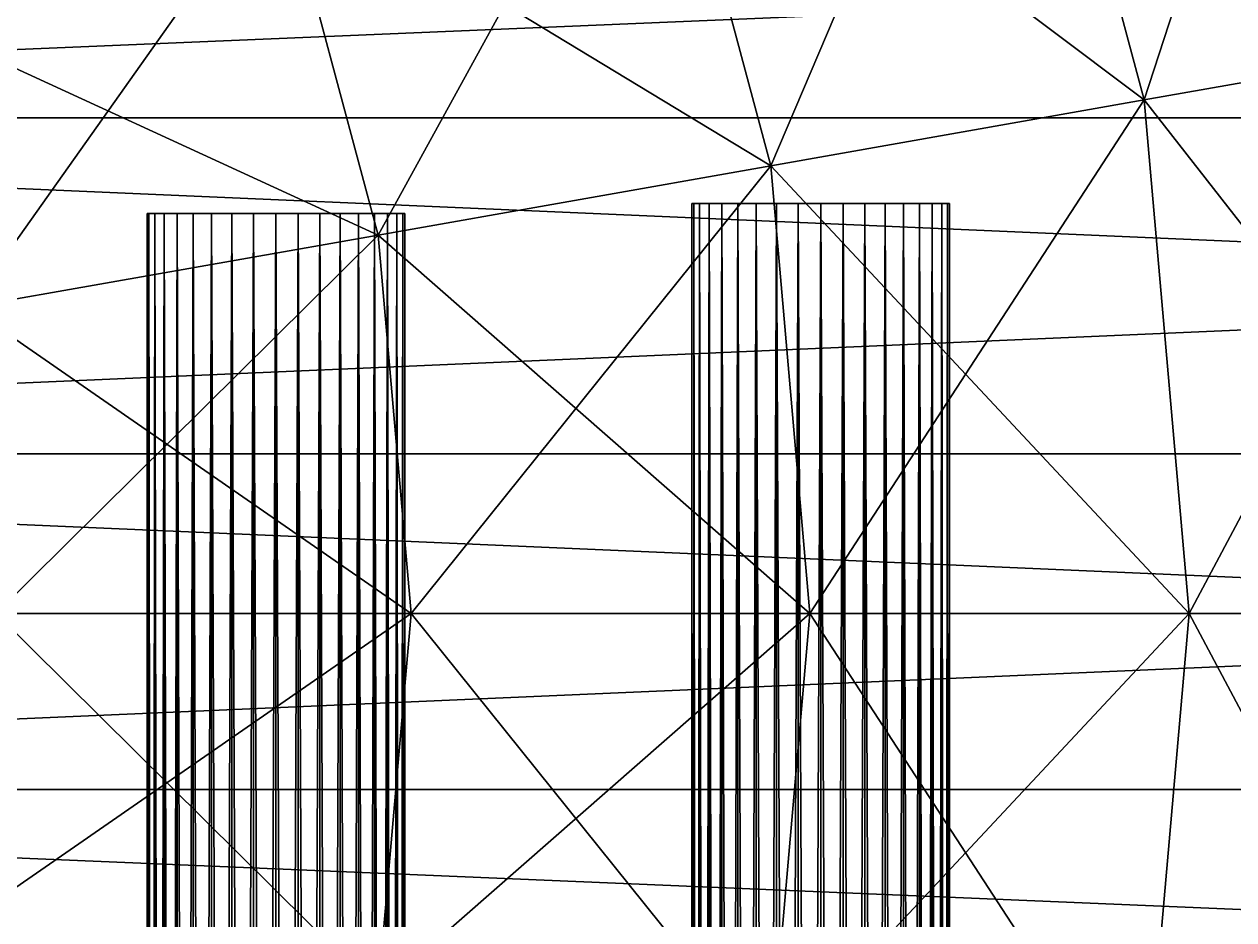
# Model space of a CAD drawing. Header units: metres. Extents: x -2 to 2, y -1.21 to 5.7.
# Drawn here: x -0.4985 to -0.4046, y 2.8132 to 2.8827 of the extents above; entities that cross this region are included whole.
import ezdxf

# ---------------------------------------------------------------- set-up
doc = ezdxf.new("R2010")
doc.units = ezdxf.units.M

msp = doc.modelspace()

# ---------------------------------------------------------------- linework, layer by layer
at = {"layer": 'Cylinder 16'}
for points in [[(-0.625196, 2.900652, 0.294687), (-0.025196, 2.875396, 0.301455), (-0.625196, 2.875396, 0.301455)], [(-0.625196, 2.900652, 0.294687), (-0.025196, 2.900652, 0.294687), (-0.025196, 2.875396, 0.301455)], [(-0.625196, 2.875396, 0.006012), (-0.025196, 2.900652, 0.01278), (-0.625196, 2.900652, 0.01278)], [(-0.625196, 2.875396, 0.006012), (-0.025196, 2.875396, 0.006012), (-0.025196, 2.900652, 0.01278)], [(-0.625196, 2.875396, 0.301455), (-0.025196, 2.849349, 0.303733), (-0.625196, 2.849349, 0.303733)], [(-0.625196, 2.875396, 0.301455), (-0.025196, 2.875396, 0.301455), (-0.025196, 2.849349, 0.303733)], [(-0.625196, 2.849349, 0.003733), (-0.025196, 2.875396, 0.006012), (-0.625196, 2.875396, 0.006012)], [(-0.625196, 2.849349, 0.003733), (-0.025196, 2.849349, 0.003733), (-0.025196, 2.875396, 0.006012)], [(-0.625196, 2.823302, 0.006012), (-0.025196, 2.849349, 0.003733), (-0.625196, 2.849349, 0.003733)], [(-0.625196, 2.823302, 0.006012), (-0.025196, 2.823302, 0.006012), (-0.025196, 2.849349, 0.003733)], [(-0.625196, 2.849349, 0.303733), (-0.025196, 2.823302, 0.301455), (-0.625196, 2.823302, 0.301455)], [(-0.625196, 2.849349, 0.303733), (-0.025196, 2.849349, 0.303733), (-0.025196, 2.823302, 0.301455)], [(-0.625196, 2.798046, 0.01278), (-0.025196, 2.823302, 0.006012), (-0.625196, 2.823302, 0.006012)], [(-0.625196, 2.798046, 0.01278), (-0.025196, 2.798046, 0.01278), (-0.025196, 2.823302, 0.006012)], [(-0.625196, 2.823302, 0.301455), (-0.025196, 2.798046, 0.294687), (-0.625196, 2.798046, 0.294687)], [(-0.625196, 2.823302, 0.301455), (-0.025196, 2.823302, 0.301455), (-0.025196, 2.798046, 0.294687)]]:
    msp.add_3dface(points, dxfattribs=at)
at = {"layer": 'Cylinder 17'}
for points in [[(-0.446671, 2.468766, 0.153733), (-0.446519, 2.868766, 0.15547), (-0.446519, 2.468766, 0.15547)], [(-0.446671, 2.468766, 0.153733), (-0.446671, 2.868766, 0.153733), (-0.446519, 2.868766, 0.15547)], [(-0.446671, 2.868766, 0.153733), (-0.446519, 2.868766, 0.15547), (-0.446519, 2.868766, 0.15547)], [(-0.446671, 2.868766, 0.153733), (-0.446671, 2.868766, 0.153733), (-0.446519, 2.868766, 0.15547)], [(-0.446671, 2.868766, 0.153733), (-0.436671, 2.868766, 0.153733), (-0.446519, 2.868766, 0.15547)], [(-0.446671, 2.868766, 0.153733), (-0.436671, 2.868766, 0.153733), (-0.436671, 2.868766, 0.153733)], [(-0.446519, 2.468766, 0.151997), (-0.446671, 2.868766, 0.153733), (-0.446671, 2.468766, 0.153733)], [(-0.446519, 2.468766, 0.151997), (-0.446519, 2.868766, 0.151997), (-0.446671, 2.868766, 0.153733)], [(-0.446519, 2.868766, 0.151997), (-0.446671, 2.868766, 0.153733), (-0.446671, 2.868766, 0.153733)], [(-0.446519, 2.868766, 0.151997), (-0.446519, 2.868766, 0.151997), (-0.446671, 2.868766, 0.153733)], [(-0.446519, 2.868766, 0.151997), (-0.436671, 2.868766, 0.153733), (-0.446671, 2.868766, 0.153733)], [(-0.446519, 2.468766, 0.15547), (-0.446068, 2.868766, 0.157154), (-0.446068, 2.468766, 0.157154)], [(-0.446519, 2.468766, 0.15547), (-0.446519, 2.868766, 0.15547), (-0.446068, 2.868766, 0.157154)], [(-0.446519, 2.868766, 0.15547), (-0.446068, 2.868766, 0.157154), (-0.446068, 2.868766, 0.157154)], [(-0.446519, 2.868766, 0.15547), (-0.446519, 2.868766, 0.15547), (-0.446068, 2.868766, 0.157154)], [(-0.446519, 2.868766, 0.15547), (-0.436671, 2.868766, 0.153733), (-0.446068, 2.868766, 0.157154)], [(-0.446519, 2.868766, 0.15547), (-0.436671, 2.868766, 0.153733), (-0.436671, 2.868766, 0.153733)], [(-0.446519, 2.868766, 0.151997), (-0.436671, 2.868766, 0.153733), (-0.436671, 2.868766, 0.153733)], [(-0.446068, 2.468766, 0.150313), (-0.446519, 2.868766, 0.151997), (-0.446519, 2.468766, 0.151997)], [(-0.446068, 2.468766, 0.150313), (-0.446068, 2.868766, 0.150313), (-0.446519, 2.868766, 0.151997)], [(-0.446068, 2.868766, 0.150313), (-0.446519, 2.868766, 0.151997), (-0.446519, 2.868766, 0.151997)], [(-0.446068, 2.868766, 0.150313), (-0.446068, 2.868766, 0.150313), (-0.446519, 2.868766, 0.151997)], [(-0.446068, 2.868766, 0.150313), (-0.436671, 2.868766, 0.153733), (-0.446519, 2.868766, 0.151997)], [(-0.446068, 2.468766, 0.157154), (-0.445331, 2.868766, 0.158733), (-0.445331, 2.468766, 0.158733)], [(-0.446068, 2.468766, 0.157154), (-0.446068, 2.868766, 0.157154), (-0.445331, 2.868766, 0.158733)], [(-0.446068, 2.868766, 0.157154), (-0.445331, 2.868766, 0.158733), (-0.445331, 2.868766, 0.158733)], [(-0.446068, 2.868766, 0.157154), (-0.446068, 2.868766, 0.157154), (-0.445331, 2.868766, 0.158733)], [(-0.446068, 2.868766, 0.157154), (-0.436671, 2.868766, 0.153733), (-0.445331, 2.868766, 0.158733)], [(-0.446068, 2.868766, 0.157154), (-0.436671, 2.868766, 0.153733), (-0.436671, 2.868766, 0.153733)], [(-0.446068, 2.868766, 0.150313), (-0.436671, 2.868766, 0.153733), (-0.436671, 2.868766, 0.153733)], [(-0.445331, 2.468766, 0.148733), (-0.446068, 2.868766, 0.150313), (-0.446068, 2.468766, 0.150313)], [(-0.445331, 2.468766, 0.148733), (-0.445331, 2.868766, 0.148733), (-0.446068, 2.868766, 0.150313)], [(-0.445331, 2.868766, 0.148733), (-0.446068, 2.868766, 0.150313), (-0.446068, 2.868766, 0.150313)], [(-0.445331, 2.868766, 0.148733), (-0.445331, 2.868766, 0.148733), (-0.446068, 2.868766, 0.150313)], [(-0.445331, 2.868766, 0.148733), (-0.436671, 2.868766, 0.153733), (-0.446068, 2.868766, 0.150313)], [(-0.445331, 2.468766, 0.158733), (-0.444331, 2.868766, 0.160161), (-0.444331, 2.468766, 0.160161)], [(-0.445331, 2.468766, 0.158733), (-0.445331, 2.868766, 0.158733), (-0.444331, 2.868766, 0.160161)], [(-0.445331, 2.868766, 0.158733), (-0.444331, 2.868766, 0.160161), (-0.444331, 2.868766, 0.160161)], [(-0.445331, 2.868766, 0.158733), (-0.445331, 2.868766, 0.158733), (-0.444331, 2.868766, 0.160161)], [(-0.445331, 2.868766, 0.158733), (-0.436671, 2.868766, 0.153733), (-0.444331, 2.868766, 0.160161)], [(-0.445331, 2.868766, 0.158733), (-0.436671, 2.868766, 0.153733), (-0.436671, 2.868766, 0.153733)], [(-0.445331, 2.868766, 0.148733), (-0.436671, 2.868766, 0.153733), (-0.436671, 2.868766, 0.153733)], [(-0.444331, 2.468766, 0.147306), (-0.445331, 2.868766, 0.148733), (-0.445331, 2.468766, 0.148733)], [(-0.444331, 2.468766, 0.147306), (-0.444331, 2.868766, 0.147306), (-0.445331, 2.868766, 0.148733)], [(-0.444331, 2.868766, 0.147306), (-0.445331, 2.868766, 0.148733), (-0.445331, 2.868766, 0.148733)], [(-0.444331, 2.868766, 0.147306), (-0.444331, 2.868766, 0.147306), (-0.445331, 2.868766, 0.148733)], [(-0.444331, 2.868766, 0.147306), (-0.436671, 2.868766, 0.153733), (-0.445331, 2.868766, 0.148733)], [(-0.444331, 2.468766, 0.160161), (-0.443099, 2.868766, 0.161394), (-0.443099, 2.468766, 0.161394)], [(-0.444331, 2.468766, 0.160161), (-0.444331, 2.868766, 0.160161), (-0.443099, 2.868766, 0.161394)], [(-0.444331, 2.868766, 0.160161), (-0.443099, 2.868766, 0.161394), (-0.443099, 2.868766, 0.161394)], [(-0.444331, 2.868766, 0.160161), (-0.444331, 2.868766, 0.160161), (-0.443099, 2.868766, 0.161394)], [(-0.444331, 2.868766, 0.160161), (-0.436671, 2.868766, 0.153733), (-0.443099, 2.868766, 0.161394)], [(-0.444331, 2.868766, 0.160161), (-0.436671, 2.868766, 0.153733), (-0.436671, 2.868766, 0.153733)], [(-0.444331, 2.868766, 0.147306), (-0.436671, 2.868766, 0.153733), (-0.436671, 2.868766, 0.153733)], [(-0.443099, 2.468766, 0.146073), (-0.444331, 2.868766, 0.147306), (-0.444331, 2.468766, 0.147306)], [(-0.443099, 2.468766, 0.146073), (-0.443099, 2.868766, 0.146073), (-0.444331, 2.868766, 0.147306)], [(-0.443099, 2.868766, 0.146073), (-0.444331, 2.868766, 0.147306), (-0.444331, 2.868766, 0.147306)], [(-0.443099, 2.868766, 0.146073), (-0.443099, 2.868766, 0.146073), (-0.444331, 2.868766, 0.147306)], [(-0.443099, 2.868766, 0.146073), (-0.436671, 2.868766, 0.153733), (-0.444331, 2.868766, 0.147306)], [(-0.443099, 2.468766, 0.161394), (-0.441671, 2.868766, 0.162394), (-0.441671, 2.468766, 0.162394)], [(-0.443099, 2.468766, 0.161394), (-0.443099, 2.868766, 0.161394), (-0.441671, 2.868766, 0.162394)], [(-0.443099, 2.868766, 0.161394), (-0.441671, 2.868766, 0.162394), (-0.441671, 2.868766, 0.162394)], [(-0.443099, 2.868766, 0.161394), (-0.443099, 2.868766, 0.161394), (-0.441671, 2.868766, 0.162394)], [(-0.443099, 2.868766, 0.161394), (-0.436671, 2.868766, 0.153733), (-0.441671, 2.868766, 0.162394)], [(-0.443099, 2.868766, 0.161394), (-0.436671, 2.868766, 0.153733), (-0.436671, 2.868766, 0.153733)], [(-0.443099, 2.868766, 0.146073), (-0.436671, 2.868766, 0.153733), (-0.436671, 2.868766, 0.153733)], [(-0.441671, 2.468766, 0.145073), (-0.443099, 2.868766, 0.146073), (-0.443099, 2.468766, 0.146073)], [(-0.441671, 2.468766, 0.145073), (-0.441671, 2.868766, 0.145073), (-0.443099, 2.868766, 0.146073)], [(-0.441671, 2.868766, 0.145073), (-0.443099, 2.868766, 0.146073), (-0.443099, 2.868766, 0.146073)], [(-0.441671, 2.868766, 0.145073), (-0.441671, 2.868766, 0.145073), (-0.443099, 2.868766, 0.146073)], [(-0.441671, 2.868766, 0.145073), (-0.436671, 2.868766, 0.153733), (-0.443099, 2.868766, 0.146073)], [(-0.441671, 2.468766, 0.162394), (-0.440091, 2.868766, 0.16313), (-0.440091, 2.468766, 0.16313)], [(-0.441671, 2.468766, 0.162394), (-0.441671, 2.868766, 0.162394), (-0.440091, 2.868766, 0.16313)], [(-0.441671, 2.868766, 0.162394), (-0.440091, 2.868766, 0.16313), (-0.440091, 2.868766, 0.16313)], [(-0.441671, 2.868766, 0.162394), (-0.441671, 2.868766, 0.162394), (-0.440091, 2.868766, 0.16313)], [(-0.441671, 2.868766, 0.162394), (-0.436671, 2.868766, 0.153733), (-0.440091, 2.868766, 0.16313)], [(-0.441671, 2.868766, 0.162394), (-0.436671, 2.868766, 0.153733), (-0.436671, 2.868766, 0.153733)], [(-0.441671, 2.868766, 0.145073), (-0.436671, 2.868766, 0.153733), (-0.436671, 2.868766, 0.153733)], [(-0.440091, 2.468766, 0.144336), (-0.441671, 2.868766, 0.145073), (-0.441671, 2.468766, 0.145073)], [(-0.440091, 2.468766, 0.144336), (-0.440091, 2.868766, 0.144337), (-0.441671, 2.868766, 0.145073)], [(-0.440091, 2.868766, 0.144337), (-0.441671, 2.868766, 0.145073), (-0.441671, 2.868766, 0.145073)], [(-0.440091, 2.868766, 0.144337), (-0.440091, 2.868766, 0.144337), (-0.441671, 2.868766, 0.145073)], [(-0.440091, 2.868766, 0.144337), (-0.436671, 2.868766, 0.153733), (-0.441671, 2.868766, 0.145073)], [(-0.440091, 2.468766, 0.16313), (-0.438407, 2.868766, 0.163582), (-0.438407, 2.468766, 0.163581)], [(-0.440091, 2.468766, 0.16313), (-0.440091, 2.868766, 0.16313), (-0.438407, 2.868766, 0.163582)], [(-0.440091, 2.868766, 0.16313), (-0.438407, 2.868766, 0.163582), (-0.438407, 2.868766, 0.163582)], [(-0.440091, 2.868766, 0.16313), (-0.440091, 2.868766, 0.16313), (-0.438407, 2.868766, 0.163582)], [(-0.440091, 2.868766, 0.16313), (-0.436671, 2.868766, 0.153733), (-0.438407, 2.868766, 0.163582)], [(-0.440091, 2.868766, 0.16313), (-0.436671, 2.868766, 0.153733), (-0.436671, 2.868766, 0.153733)], [(-0.440091, 2.868766, 0.144337), (-0.436671, 2.868766, 0.153733), (-0.436671, 2.868766, 0.153733)], [(-0.438407, 2.468766, 0.143885), (-0.440091, 2.868766, 0.144337), (-0.440091, 2.468766, 0.144336)], [(-0.438407, 2.468766, 0.143885), (-0.438407, 2.868766, 0.143885), (-0.440091, 2.868766, 0.144337)], [(-0.438407, 2.868766, 0.143885), (-0.440091, 2.868766, 0.144337), (-0.440091, 2.868766, 0.144337)], [(-0.438407, 2.868766, 0.143885), (-0.438407, 2.868766, 0.143885), (-0.440091, 2.868766, 0.144337)], [(-0.438407, 2.868766, 0.143885), (-0.436671, 2.868766, 0.153733), (-0.440091, 2.868766, 0.144337)], [(-0.438407, 2.468766, 0.163581), (-0.436671, 2.868766, 0.163733), (-0.436671, 2.468766, 0.163733)], [(-0.438407, 2.468766, 0.163581), (-0.438407, 2.868766, 0.163582), (-0.436671, 2.868766, 0.163733)], [(-0.438407, 2.868766, 0.163582), (-0.436671, 2.868766, 0.163733), (-0.436671, 2.868766, 0.163733)], [(-0.438407, 2.868766, 0.163582), (-0.438407, 2.868766, 0.163582), (-0.436671, 2.868766, 0.163733)], [(-0.438407, 2.868766, 0.163582), (-0.436671, 2.868766, 0.153733), (-0.436671, 2.868766, 0.163733)], [(-0.438407, 2.868766, 0.163582), (-0.436671, 2.868766, 0.153733), (-0.436671, 2.868766, 0.153733)], [(-0.438407, 2.868766, 0.143885), (-0.436671, 2.868766, 0.153733), (-0.436671, 2.868766, 0.153733)], [(-0.436671, 2.468766, 0.143733), (-0.438407, 2.868766, 0.143885), (-0.438407, 2.468766, 0.143885)], [(-0.436671, 2.468766, 0.143733), (-0.436671, 2.868766, 0.143733), (-0.438407, 2.868766, 0.143885)], [(-0.436671, 2.868766, 0.143733), (-0.438407, 2.868766, 0.143885), (-0.438407, 2.868766, 0.143885)], [(-0.436671, 2.868766, 0.143733), (-0.436671, 2.868766, 0.143733), (-0.438407, 2.868766, 0.143885)], [(-0.436671, 2.868766, 0.143733), (-0.436671, 2.868766, 0.153733), (-0.438407, 2.868766, 0.143885)], [(-0.436671, 2.868766, 0.143733), (-0.436671, 2.868766, 0.153733), (-0.436671, 2.868766, 0.153733)], [(-0.434934, 2.468766, 0.143885), (-0.436671, 2.868766, 0.143733), (-0.436671, 2.468766, 0.143733)], [(-0.434934, 2.468766, 0.143885), (-0.434934, 2.868766, 0.143885), (-0.436671, 2.868766, 0.143733)], [(-0.434934, 2.868766, 0.143885), (-0.436671, 2.868766, 0.143733), (-0.436671, 2.868766, 0.143733)], [(-0.434934, 2.868766, 0.143885), (-0.434934, 2.868766, 0.143885), (-0.436671, 2.868766, 0.143733)], [(-0.434934, 2.868766, 0.143885), (-0.436671, 2.868766, 0.153733), (-0.436671, 2.868766, 0.143733)], [(-0.434934, 2.868766, 0.143885), (-0.436671, 2.868766, 0.153733), (-0.436671, 2.868766, 0.153733)], [(-0.433251, 2.868766, 0.144337), (-0.436671, 2.868766, 0.153733), (-0.434934, 2.868766, 0.143885)], [(-0.433251, 2.868766, 0.144337), (-0.436671, 2.868766, 0.153733), (-0.436671, 2.868766, 0.153733)], [(-0.431671, 2.868766, 0.145073), (-0.436671, 2.868766, 0.153733), (-0.433251, 2.868766, 0.144337)], [(-0.431671, 2.868766, 0.145073), (-0.436671, 2.868766, 0.153733), (-0.436671, 2.868766, 0.153733)], [(-0.430243, 2.868766, 0.146073), (-0.436671, 2.868766, 0.153733), (-0.431671, 2.868766, 0.145073)], [(-0.430243, 2.868766, 0.146073), (-0.436671, 2.868766, 0.153733), (-0.436671, 2.868766, 0.153733)], [(-0.42901, 2.868766, 0.147306), (-0.436671, 2.868766, 0.153733), (-0.430243, 2.868766, 0.146073)], [(-0.42901, 2.868766, 0.147306), (-0.436671, 2.868766, 0.153733), (-0.436671, 2.868766, 0.153733)], [(-0.428011, 2.868766, 0.148733), (-0.436671, 2.868766, 0.153733), (-0.42901, 2.868766, 0.147306)], [(-0.428011, 2.868766, 0.148733), (-0.436671, 2.868766, 0.153733), (-0.436671, 2.868766, 0.153733)], [(-0.427274, 2.868766, 0.150313), (-0.436671, 2.868766, 0.153733), (-0.428011, 2.868766, 0.148733)], [(-0.427274, 2.868766, 0.150313), (-0.436671, 2.868766, 0.153733), (-0.436671, 2.868766, 0.153733)], [(-0.426823, 2.868766, 0.151997), (-0.436671, 2.868766, 0.153733), (-0.427274, 2.868766, 0.150313)], [(-0.426823, 2.868766, 0.151997), (-0.436671, 2.868766, 0.153733), (-0.436671, 2.868766, 0.153733)], [(-0.426671, 2.868766, 0.153733), (-0.436671, 2.868766, 0.153733), (-0.426823, 2.868766, 0.151997)], [(-0.426671, 2.868766, 0.153733), (-0.436671, 2.868766, 0.153733), (-0.436671, 2.868766, 0.153733)], [(-0.426823, 2.868766, 0.15547), (-0.436671, 2.868766, 0.153733), (-0.426671, 2.868766, 0.153733)], [(-0.426823, 2.868766, 0.15547), (-0.436671, 2.868766, 0.153733), (-0.436671, 2.868766, 0.153733)], [(-0.427274, 2.868766, 0.157154), (-0.436671, 2.868766, 0.153733), (-0.426823, 2.868766, 0.15547)], [(-0.427274, 2.868766, 0.157154), (-0.436671, 2.868766, 0.153733), (-0.436671, 2.868766, 0.153733)], [(-0.428011, 2.868766, 0.158733), (-0.436671, 2.868766, 0.153733), (-0.427274, 2.868766, 0.157154)], [(-0.428011, 2.868766, 0.158733), (-0.436671, 2.868766, 0.153733), (-0.436671, 2.868766, 0.153733)], [(-0.42901, 2.868766, 0.160161), (-0.436671, 2.868766, 0.153733), (-0.428011, 2.868766, 0.158733)], [(-0.42901, 2.868766, 0.160161), (-0.436671, 2.868766, 0.153733), (-0.436671, 2.868766, 0.153733)], [(-0.430243, 2.868766, 0.161394), (-0.436671, 2.868766, 0.153733), (-0.42901, 2.868766, 0.160161)], [(-0.430243, 2.868766, 0.161394), (-0.436671, 2.868766, 0.153733), (-0.436671, 2.868766, 0.153733)], [(-0.431671, 2.868766, 0.162394), (-0.436671, 2.868766, 0.153733), (-0.430243, 2.868766, 0.161394)], [(-0.431671, 2.868766, 0.162394), (-0.436671, 2.868766, 0.153733), (-0.436671, 2.868766, 0.153733)], [(-0.433251, 2.868766, 0.16313), (-0.436671, 2.868766, 0.153733), (-0.431671, 2.868766, 0.162394)], [(-0.433251, 2.868766, 0.16313), (-0.436671, 2.868766, 0.153733), (-0.436671, 2.868766, 0.153733)], [(-0.434934, 2.868766, 0.163582), (-0.436671, 2.868766, 0.153733), (-0.433251, 2.868766, 0.16313)], [(-0.434934, 2.868766, 0.163582), (-0.436671, 2.868766, 0.153733), (-0.436671, 2.868766, 0.153733)], [(-0.436671, 2.468766, 0.163733), (-0.434934, 2.868766, 0.163582), (-0.434934, 2.468766, 0.163581)], [(-0.436671, 2.468766, 0.163733), (-0.436671, 2.868766, 0.163733), (-0.434934, 2.868766, 0.163582)], [(-0.436671, 2.868766, 0.163733), (-0.434934, 2.868766, 0.163582), (-0.434934, 2.868766, 0.163582)], [(-0.436671, 2.868766, 0.163733), (-0.436671, 2.868766, 0.163733), (-0.434934, 2.868766, 0.163582)], [(-0.436671, 2.868766, 0.163733), (-0.436671, 2.868766, 0.153733), (-0.434934, 2.868766, 0.163582)], [(-0.436671, 2.868766, 0.163733), (-0.436671, 2.868766, 0.153733), (-0.436671, 2.868766, 0.153733)], [(-0.433251, 2.468766, 0.144336), (-0.434934, 2.868766, 0.143885), (-0.434934, 2.468766, 0.143885)], [(-0.433251, 2.468766, 0.144336), (-0.433251, 2.868766, 0.144337), (-0.434934, 2.868766, 0.143885)], [(-0.433251, 2.868766, 0.144337), (-0.434934, 2.868766, 0.143885), (-0.434934, 2.868766, 0.143885)], [(-0.433251, 2.868766, 0.144337), (-0.433251, 2.868766, 0.144337), (-0.434934, 2.868766, 0.143885)], [(-0.434934, 2.468766, 0.163581), (-0.433251, 2.868766, 0.16313), (-0.433251, 2.468766, 0.16313)], [(-0.434934, 2.468766, 0.163581), (-0.434934, 2.868766, 0.163582), (-0.433251, 2.868766, 0.16313)], [(-0.434934, 2.868766, 0.163582), (-0.433251, 2.868766, 0.16313), (-0.433251, 2.868766, 0.16313)], [(-0.434934, 2.868766, 0.163582), (-0.434934, 2.868766, 0.163582), (-0.433251, 2.868766, 0.16313)], [(-0.431671, 2.468766, 0.145073), (-0.433251, 2.868766, 0.144337), (-0.433251, 2.468766, 0.144336)], [(-0.431671, 2.468766, 0.145073), (-0.431671, 2.868766, 0.145073), (-0.433251, 2.868766, 0.144337)], [(-0.431671, 2.868766, 0.145073), (-0.433251, 2.868766, 0.144337), (-0.433251, 2.868766, 0.144337)], [(-0.431671, 2.868766, 0.145073), (-0.431671, 2.868766, 0.145073), (-0.433251, 2.868766, 0.144337)], [(-0.433251, 2.468766, 0.16313), (-0.431671, 2.868766, 0.162394), (-0.431671, 2.468766, 0.162394)], [(-0.433251, 2.468766, 0.16313), (-0.433251, 2.868766, 0.16313), (-0.431671, 2.868766, 0.162394)], [(-0.433251, 2.868766, 0.16313), (-0.431671, 2.868766, 0.162394), (-0.431671, 2.868766, 0.162394)], [(-0.433251, 2.868766, 0.16313), (-0.433251, 2.868766, 0.16313), (-0.431671, 2.868766, 0.162394)], [(-0.430243, 2.468766, 0.146073), (-0.431671, 2.868766, 0.145073), (-0.431671, 2.468766, 0.145073)], [(-0.430243, 2.468766, 0.146073), (-0.430243, 2.868766, 0.146073), (-0.431671, 2.868766, 0.145073)], [(-0.430243, 2.868766, 0.146073), (-0.431671, 2.868766, 0.145073), (-0.431671, 2.868766, 0.145073)], [(-0.430243, 2.868766, 0.146073), (-0.430243, 2.868766, 0.146073), (-0.431671, 2.868766, 0.145073)], [(-0.431671, 2.468766, 0.162394), (-0.430243, 2.868766, 0.161394), (-0.430243, 2.468766, 0.161394)], [(-0.431671, 2.468766, 0.162394), (-0.431671, 2.868766, 0.162394), (-0.430243, 2.868766, 0.161394)], [(-0.431671, 2.868766, 0.162394), (-0.430243, 2.868766, 0.161394), (-0.430243, 2.868766, 0.161394)], [(-0.431671, 2.868766, 0.162394), (-0.431671, 2.868766, 0.162394), (-0.430243, 2.868766, 0.161394)], [(-0.42901, 2.468766, 0.147306), (-0.430243, 2.868766, 0.146073), (-0.430243, 2.468766, 0.146073)], [(-0.42901, 2.468766, 0.147306), (-0.42901, 2.868766, 0.147306), (-0.430243, 2.868766, 0.146073)], [(-0.42901, 2.868766, 0.147306), (-0.430243, 2.868766, 0.146073), (-0.430243, 2.868766, 0.146073)], [(-0.42901, 2.868766, 0.147306), (-0.42901, 2.868766, 0.147306), (-0.430243, 2.868766, 0.146073)], [(-0.430243, 2.468766, 0.161394), (-0.42901, 2.868766, 0.160161), (-0.42901, 2.468766, 0.160161)], [(-0.430243, 2.468766, 0.161394), (-0.430243, 2.868766, 0.161394), (-0.42901, 2.868766, 0.160161)], [(-0.430243, 2.868766, 0.161394), (-0.42901, 2.868766, 0.160161), (-0.42901, 2.868766, 0.160161)], [(-0.430243, 2.868766, 0.161394), (-0.430243, 2.868766, 0.161394), (-0.42901, 2.868766, 0.160161)], [(-0.428011, 2.468766, 0.148733), (-0.42901, 2.868766, 0.147306), (-0.42901, 2.468766, 0.147306)], [(-0.428011, 2.468766, 0.148733), (-0.428011, 2.868766, 0.148733), (-0.42901, 2.868766, 0.147306)], [(-0.428011, 2.868766, 0.148733), (-0.42901, 2.868766, 0.147306), (-0.42901, 2.868766, 0.147306)], [(-0.428011, 2.868766, 0.148733), (-0.428011, 2.868766, 0.148733), (-0.42901, 2.868766, 0.147306)], [(-0.42901, 2.468766, 0.160161), (-0.428011, 2.868766, 0.158733), (-0.428011, 2.468766, 0.158733)], [(-0.42901, 2.468766, 0.160161), (-0.42901, 2.868766, 0.160161), (-0.428011, 2.868766, 0.158733)], [(-0.42901, 2.868766, 0.160161), (-0.428011, 2.868766, 0.158733), (-0.428011, 2.868766, 0.158733)], [(-0.42901, 2.868766, 0.160161), (-0.42901, 2.868766, 0.160161), (-0.428011, 2.868766, 0.158733)], [(-0.427274, 2.468766, 0.150313), (-0.428011, 2.868766, 0.148733), (-0.428011, 2.468766, 0.148733)], [(-0.427274, 2.468766, 0.150313), (-0.427274, 2.868766, 0.150313), (-0.428011, 2.868766, 0.148733)], [(-0.427274, 2.868766, 0.150313), (-0.428011, 2.868766, 0.148733), (-0.428011, 2.868766, 0.148733)], [(-0.427274, 2.868766, 0.150313), (-0.427274, 2.868766, 0.150313), (-0.428011, 2.868766, 0.148733)], [(-0.428011, 2.468766, 0.158733), (-0.427274, 2.868766, 0.157154), (-0.427274, 2.468766, 0.157154)], [(-0.428011, 2.468766, 0.158733), (-0.428011, 2.868766, 0.158733), (-0.427274, 2.868766, 0.157154)], [(-0.428011, 2.868766, 0.158733), (-0.427274, 2.868766, 0.157154), (-0.427274, 2.868766, 0.157154)], [(-0.428011, 2.868766, 0.158733), (-0.428011, 2.868766, 0.158733), (-0.427274, 2.868766, 0.157154)], [(-0.426823, 2.468766, 0.151997), (-0.427274, 2.868766, 0.150313), (-0.427274, 2.468766, 0.150313)], [(-0.426823, 2.468766, 0.151997), (-0.426823, 2.868766, 0.151997), (-0.427274, 2.868766, 0.150313)], [(-0.426823, 2.868766, 0.151997), (-0.427274, 2.868766, 0.150313), (-0.427274, 2.868766, 0.150313)], [(-0.426823, 2.868766, 0.151997), (-0.426823, 2.868766, 0.151997), (-0.427274, 2.868766, 0.150313)], [(-0.427274, 2.468766, 0.157154), (-0.426823, 2.868766, 0.15547), (-0.426823, 2.468766, 0.15547)], [(-0.427274, 2.468766, 0.157154), (-0.427274, 2.868766, 0.157154), (-0.426823, 2.868766, 0.15547)], [(-0.427274, 2.868766, 0.157154), (-0.426823, 2.868766, 0.15547), (-0.426823, 2.868766, 0.15547)], [(-0.427274, 2.868766, 0.157154), (-0.427274, 2.868766, 0.157154), (-0.426823, 2.868766, 0.15547)], [(-0.426671, 2.468766, 0.153733), (-0.426823, 2.868766, 0.151997), (-0.426823, 2.468766, 0.151997)], [(-0.426671, 2.468766, 0.153733), (-0.426671, 2.868766, 0.153733), (-0.426823, 2.868766, 0.151997)], [(-0.426671, 2.868766, 0.153733), (-0.426823, 2.868766, 0.151997), (-0.426823, 2.868766, 0.151997)], [(-0.426671, 2.868766, 0.153733), (-0.426671, 2.868766, 0.153733), (-0.426823, 2.868766, 0.151997)], [(-0.426823, 2.468766, 0.15547), (-0.426671, 2.868766, 0.153733), (-0.426671, 2.468766, 0.153733)], [(-0.426823, 2.468766, 0.15547), (-0.426823, 2.868766, 0.15547), (-0.426671, 2.868766, 0.153733)], [(-0.426823, 2.868766, 0.15547), (-0.426671, 2.868766, 0.153733), (-0.426671, 2.868766, 0.153733)], [(-0.426823, 2.868766, 0.15547), (-0.426823, 2.868766, 0.15547), (-0.426671, 2.868766, 0.153733)]]:
    msp.add_3dface(points, dxfattribs=at)
at = {"layer": 'Cylinder 18'}
for points in [[(-0.488958, 2.467978, 0.28956), (-0.488806, 2.867977, 0.291296), (-0.488806, 2.467978, 0.291296)], [(-0.488958, 2.467978, 0.28956), (-0.488958, 2.867977, 0.28956), (-0.488806, 2.867977, 0.291296)], [(-0.488958, 2.867977, 0.28956), (-0.488806, 2.867977, 0.291296), (-0.488806, 2.867977, 0.291296)], [(-0.488958, 2.867977, 0.28956), (-0.488958, 2.867977, 0.28956), (-0.488806, 2.867977, 0.291296)], [(-0.488958, 2.867977, 0.28956), (-0.478958, 2.867977, 0.28956), (-0.488806, 2.867977, 0.291296)], [(-0.488958, 2.867977, 0.28956), (-0.478958, 2.867977, 0.28956), (-0.478958, 2.867977, 0.28956)], [(-0.488806, 2.467978, 0.287823), (-0.488958, 2.867977, 0.28956), (-0.488958, 2.467978, 0.28956)], [(-0.488806, 2.467978, 0.287823), (-0.488806, 2.867977, 0.287823), (-0.488958, 2.867977, 0.28956)], [(-0.488806, 2.867977, 0.287823), (-0.488958, 2.867977, 0.28956), (-0.488958, 2.867977, 0.28956)], [(-0.488806, 2.867977, 0.287823), (-0.488806, 2.867977, 0.287823), (-0.488958, 2.867977, 0.28956)], [(-0.488806, 2.867977, 0.287823), (-0.478958, 2.867977, 0.28956), (-0.488958, 2.867977, 0.28956)], [(-0.488806, 2.467978, 0.291296), (-0.488355, 2.867977, 0.29298), (-0.488355, 2.467978, 0.29298)], [(-0.488806, 2.467978, 0.291296), (-0.488806, 2.867977, 0.291296), (-0.488355, 2.867977, 0.29298)], [(-0.488806, 2.867977, 0.291296), (-0.488355, 2.867977, 0.29298), (-0.488355, 2.867977, 0.29298)], [(-0.488806, 2.867977, 0.291296), (-0.488806, 2.867977, 0.291296), (-0.488355, 2.867977, 0.29298)], [(-0.488806, 2.867977, 0.291296), (-0.478958, 2.867977, 0.28956), (-0.488355, 2.867977, 0.29298)], [(-0.488806, 2.867977, 0.291296), (-0.478958, 2.867977, 0.28956), (-0.478958, 2.867977, 0.28956)], [(-0.488806, 2.867977, 0.287823), (-0.478958, 2.867977, 0.28956), (-0.478958, 2.867977, 0.28956)], [(-0.488355, 2.467978, 0.286139), (-0.488806, 2.867977, 0.287823), (-0.488806, 2.467978, 0.287823)], [(-0.488355, 2.467978, 0.286139), (-0.488355, 2.867977, 0.28614), (-0.488806, 2.867977, 0.287823)], [(-0.488355, 2.867977, 0.28614), (-0.488806, 2.867977, 0.287823), (-0.488806, 2.867977, 0.287823)], [(-0.488355, 2.867977, 0.28614), (-0.488355, 2.867977, 0.28614), (-0.488806, 2.867977, 0.287823)], [(-0.488355, 2.867977, 0.28614), (-0.478958, 2.867977, 0.28956), (-0.488806, 2.867977, 0.287823)], [(-0.488355, 2.467978, 0.29298), (-0.487618, 2.867977, 0.29456), (-0.487618, 2.467978, 0.29456)], [(-0.488355, 2.467978, 0.29298), (-0.488355, 2.867977, 0.29298), (-0.487618, 2.867977, 0.29456)], [(-0.488355, 2.867977, 0.29298), (-0.487618, 2.867977, 0.29456), (-0.487618, 2.867977, 0.29456)], [(-0.488355, 2.867977, 0.29298), (-0.488355, 2.867977, 0.29298), (-0.487618, 2.867977, 0.29456)], [(-0.488355, 2.867977, 0.29298), (-0.478958, 2.867977, 0.28956), (-0.487618, 2.867977, 0.29456)], [(-0.488355, 2.867977, 0.29298), (-0.478958, 2.867977, 0.28956), (-0.478958, 2.867977, 0.28956)], [(-0.488355, 2.867977, 0.28614), (-0.478958, 2.867977, 0.28956), (-0.478958, 2.867977, 0.28956)], [(-0.487618, 2.467978, 0.28456), (-0.488355, 2.867977, 0.28614), (-0.488355, 2.467978, 0.286139)], [(-0.487618, 2.467978, 0.28456), (-0.487618, 2.867977, 0.28456), (-0.488355, 2.867977, 0.28614)], [(-0.487618, 2.867977, 0.28456), (-0.488355, 2.867977, 0.28614), (-0.488355, 2.867977, 0.28614)], [(-0.487618, 2.867977, 0.28456), (-0.487618, 2.867977, 0.28456), (-0.488355, 2.867977, 0.28614)], [(-0.487618, 2.867977, 0.28456), (-0.478958, 2.867977, 0.28956), (-0.488355, 2.867977, 0.28614)], [(-0.487618, 2.467978, 0.29456), (-0.486618, 2.867977, 0.295988), (-0.486618, 2.467978, 0.295988)], [(-0.487618, 2.467978, 0.29456), (-0.487618, 2.867977, 0.29456), (-0.486618, 2.867977, 0.295988)], [(-0.487618, 2.867977, 0.29456), (-0.486618, 2.867977, 0.295988), (-0.486618, 2.867977, 0.295988)], [(-0.487618, 2.867977, 0.29456), (-0.487618, 2.867977, 0.29456), (-0.486618, 2.867977, 0.295988)], [(-0.487618, 2.867977, 0.29456), (-0.478958, 2.867977, 0.28956), (-0.486618, 2.867977, 0.295988)], [(-0.487618, 2.867977, 0.29456), (-0.478958, 2.867977, 0.28956), (-0.478958, 2.867977, 0.28956)], [(-0.487618, 2.867977, 0.28456), (-0.478958, 2.867977, 0.28956), (-0.478958, 2.867977, 0.28956)], [(-0.486618, 2.467978, 0.283132), (-0.487618, 2.867977, 0.28456), (-0.487618, 2.467978, 0.28456)], [(-0.486618, 2.467978, 0.283132), (-0.486618, 2.867977, 0.283132), (-0.487618, 2.867977, 0.28456)], [(-0.486618, 2.867977, 0.283132), (-0.487618, 2.867977, 0.28456), (-0.487618, 2.867977, 0.28456)], [(-0.486618, 2.867977, 0.283132), (-0.486618, 2.867977, 0.283132), (-0.487618, 2.867977, 0.28456)], [(-0.486618, 2.867977, 0.283132), (-0.478958, 2.867977, 0.28956), (-0.487618, 2.867977, 0.28456)], [(-0.486618, 2.467978, 0.295988), (-0.485386, 2.867977, 0.29722), (-0.485386, 2.467978, 0.29722)], [(-0.486618, 2.467978, 0.295988), (-0.486618, 2.867977, 0.295988), (-0.485386, 2.867977, 0.29722)], [(-0.486618, 2.867977, 0.295988), (-0.485386, 2.867977, 0.29722), (-0.485386, 2.867977, 0.29722)], [(-0.486618, 2.867977, 0.295988), (-0.486618, 2.867977, 0.295988), (-0.485386, 2.867977, 0.29722)], [(-0.486618, 2.867977, 0.295988), (-0.478958, 2.867977, 0.28956), (-0.485386, 2.867977, 0.29722)], [(-0.486618, 2.867977, 0.295988), (-0.478958, 2.867977, 0.28956), (-0.478958, 2.867977, 0.28956)], [(-0.486618, 2.867977, 0.283132), (-0.478958, 2.867977, 0.28956), (-0.478958, 2.867977, 0.28956)], [(-0.485386, 2.467978, 0.281899), (-0.486618, 2.867977, 0.283132), (-0.486618, 2.467978, 0.283132)], [(-0.485386, 2.467978, 0.281899), (-0.485386, 2.867977, 0.281899), (-0.486618, 2.867977, 0.283132)], [(-0.485386, 2.867977, 0.281899), (-0.486618, 2.867977, 0.283132), (-0.486618, 2.867977, 0.283132)], [(-0.485386, 2.867977, 0.281899), (-0.485386, 2.867977, 0.281899), (-0.486618, 2.867977, 0.283132)], [(-0.485386, 2.867977, 0.281899), (-0.478958, 2.867977, 0.28956), (-0.486618, 2.867977, 0.283132)], [(-0.485386, 2.467978, 0.29722), (-0.483958, 2.867977, 0.29822), (-0.483958, 2.467978, 0.29822)], [(-0.485386, 2.467978, 0.29722), (-0.485386, 2.867977, 0.29722), (-0.483958, 2.867977, 0.29822)], [(-0.485386, 2.867977, 0.29722), (-0.483958, 2.867977, 0.29822), (-0.483958, 2.867977, 0.29822)], [(-0.485386, 2.867977, 0.29722), (-0.485386, 2.867977, 0.29722), (-0.483958, 2.867977, 0.29822)], [(-0.485386, 2.867977, 0.29722), (-0.478958, 2.867977, 0.28956), (-0.483958, 2.867977, 0.29822)], [(-0.485386, 2.867977, 0.29722), (-0.478958, 2.867977, 0.28956), (-0.478958, 2.867977, 0.28956)], [(-0.485386, 2.867977, 0.281899), (-0.478958, 2.867977, 0.28956), (-0.478958, 2.867977, 0.28956)], [(-0.483958, 2.467978, 0.280899), (-0.485386, 2.867977, 0.281899), (-0.485386, 2.467978, 0.281899)], [(-0.483958, 2.467978, 0.280899), (-0.483958, 2.867977, 0.280899), (-0.485386, 2.867977, 0.281899)], [(-0.483958, 2.867977, 0.280899), (-0.485386, 2.867977, 0.281899), (-0.485386, 2.867977, 0.281899)], [(-0.483958, 2.867977, 0.280899), (-0.483958, 2.867977, 0.280899), (-0.485386, 2.867977, 0.281899)], [(-0.483958, 2.867977, 0.280899), (-0.478958, 2.867977, 0.28956), (-0.485386, 2.867977, 0.281899)], [(-0.483958, 2.467978, 0.29822), (-0.482378, 2.867977, 0.298957), (-0.482378, 2.467978, 0.298957)], [(-0.483958, 2.467978, 0.29822), (-0.483958, 2.867977, 0.29822), (-0.482378, 2.867977, 0.298957)], [(-0.483958, 2.867977, 0.29822), (-0.482378, 2.867977, 0.298957), (-0.482378, 2.867977, 0.298957)], [(-0.483958, 2.867977, 0.29822), (-0.483958, 2.867977, 0.29822), (-0.482378, 2.867977, 0.298957)], [(-0.483958, 2.867977, 0.29822), (-0.478958, 2.867977, 0.28956), (-0.482378, 2.867977, 0.298957)], [(-0.483958, 2.867977, 0.29822), (-0.478958, 2.867977, 0.28956), (-0.478958, 2.867977, 0.28956)], [(-0.483958, 2.867977, 0.280899), (-0.478958, 2.867977, 0.28956), (-0.478958, 2.867977, 0.28956)], [(-0.482378, 2.467978, 0.280163), (-0.483958, 2.867977, 0.280899), (-0.483958, 2.467978, 0.280899)], [(-0.482378, 2.467978, 0.280163), (-0.482378, 2.867977, 0.280163), (-0.483958, 2.867977, 0.280899)], [(-0.482378, 2.867977, 0.280163), (-0.483958, 2.867977, 0.280899), (-0.483958, 2.867977, 0.280899)], [(-0.482378, 2.867977, 0.280163), (-0.482378, 2.867977, 0.280163), (-0.483958, 2.867977, 0.280899)], [(-0.482378, 2.867977, 0.280163), (-0.478958, 2.867977, 0.28956), (-0.483958, 2.867977, 0.280899)], [(-0.482378, 2.467978, 0.298957), (-0.480694, 2.867977, 0.299408), (-0.480694, 2.467978, 0.299408)], [(-0.482378, 2.467978, 0.298957), (-0.482378, 2.867977, 0.298957), (-0.480694, 2.867977, 0.299408)], [(-0.482378, 2.867977, 0.298957), (-0.480694, 2.867977, 0.299408), (-0.480694, 2.867977, 0.299408)], [(-0.482378, 2.867977, 0.298957), (-0.482378, 2.867977, 0.298957), (-0.480694, 2.867977, 0.299408)], [(-0.482378, 2.867977, 0.298957), (-0.478958, 2.867977, 0.28956), (-0.480694, 2.867977, 0.299408)], [(-0.482378, 2.867977, 0.298957), (-0.478958, 2.867977, 0.28956), (-0.478958, 2.867977, 0.28956)], [(-0.482378, 2.867977, 0.280163), (-0.478958, 2.867977, 0.28956), (-0.478958, 2.867977, 0.28956)], [(-0.480694, 2.467978, 0.279712), (-0.482378, 2.867977, 0.280163), (-0.482378, 2.467978, 0.280163)], [(-0.480694, 2.467978, 0.279712), (-0.480694, 2.867977, 0.279712), (-0.482378, 2.867977, 0.280163)], [(-0.480694, 2.867977, 0.279712), (-0.482378, 2.867977, 0.280163), (-0.482378, 2.867977, 0.280163)], [(-0.480694, 2.867977, 0.279712), (-0.480694, 2.867977, 0.279712), (-0.482378, 2.867977, 0.280163)], [(-0.480694, 2.867977, 0.279712), (-0.478958, 2.867977, 0.28956), (-0.482378, 2.867977, 0.280163)], [(-0.480694, 2.467978, 0.299408), (-0.478958, 2.867977, 0.29956), (-0.478958, 2.467978, 0.29956)], [(-0.480694, 2.467978, 0.299408), (-0.480694, 2.867977, 0.299408), (-0.478958, 2.867977, 0.29956)], [(-0.480694, 2.867977, 0.299408), (-0.478958, 2.867977, 0.29956), (-0.478958, 2.867977, 0.29956)], [(-0.480694, 2.867977, 0.299408), (-0.480694, 2.867977, 0.299408), (-0.478958, 2.867977, 0.29956)], [(-0.480694, 2.867977, 0.299408), (-0.478958, 2.867977, 0.28956), (-0.478958, 2.867977, 0.29956)], [(-0.480694, 2.867977, 0.299408), (-0.478958, 2.867977, 0.28956), (-0.478958, 2.867977, 0.28956)], [(-0.480694, 2.867977, 0.279712), (-0.478958, 2.867977, 0.28956), (-0.478958, 2.867977, 0.28956)], [(-0.478958, 2.467978, 0.27956), (-0.480694, 2.867977, 0.279712), (-0.480694, 2.467978, 0.279712)], [(-0.478958, 2.467978, 0.27956), (-0.478958, 2.867977, 0.27956), (-0.480694, 2.867977, 0.279712)], [(-0.478958, 2.867977, 0.27956), (-0.480694, 2.867977, 0.279712), (-0.480694, 2.867977, 0.279712)], [(-0.478958, 2.867977, 0.27956), (-0.478958, 2.867977, 0.27956), (-0.480694, 2.867977, 0.279712)], [(-0.478958, 2.867977, 0.27956), (-0.478958, 2.867977, 0.28956), (-0.480694, 2.867977, 0.279712)], [(-0.478958, 2.867977, 0.27956), (-0.478958, 2.867977, 0.28956), (-0.478958, 2.867977, 0.28956)], [(-0.477221, 2.467978, 0.279712), (-0.478958, 2.867977, 0.27956), (-0.478958, 2.467978, 0.27956)], [(-0.477221, 2.467978, 0.279712), (-0.477221, 2.867977, 0.279712), (-0.478958, 2.867977, 0.27956)], [(-0.477221, 2.867977, 0.279712), (-0.478958, 2.867977, 0.27956), (-0.478958, 2.867977, 0.27956)], [(-0.477221, 2.867977, 0.279712), (-0.477221, 2.867977, 0.279712), (-0.478958, 2.867977, 0.27956)], [(-0.477221, 2.867977, 0.279712), (-0.478958, 2.867977, 0.28956), (-0.478958, 2.867977, 0.27956)], [(-0.477221, 2.867977, 0.279712), (-0.478958, 2.867977, 0.28956), (-0.478958, 2.867977, 0.28956)], [(-0.475538, 2.867977, 0.280163), (-0.478958, 2.867977, 0.28956), (-0.477221, 2.867977, 0.279712)], [(-0.475538, 2.867977, 0.280163), (-0.478958, 2.867977, 0.28956), (-0.478958, 2.867977, 0.28956)], [(-0.473958, 2.867977, 0.280899), (-0.478958, 2.867977, 0.28956), (-0.475538, 2.867977, 0.280163)], [(-0.473958, 2.867977, 0.280899), (-0.478958, 2.867977, 0.28956), (-0.478958, 2.867977, 0.28956)], [(-0.47253, 2.867977, 0.281899), (-0.478958, 2.867977, 0.28956), (-0.473958, 2.867977, 0.280899)], [(-0.47253, 2.867977, 0.281899), (-0.478958, 2.867977, 0.28956), (-0.478958, 2.867977, 0.28956)], [(-0.471297, 2.867977, 0.283132), (-0.478958, 2.867977, 0.28956), (-0.47253, 2.867977, 0.281899)], [(-0.471297, 2.867977, 0.283132), (-0.478958, 2.867977, 0.28956), (-0.478958, 2.867977, 0.28956)], [(-0.470297, 2.867977, 0.28456), (-0.478958, 2.867977, 0.28956), (-0.471297, 2.867977, 0.283132)], [(-0.470297, 2.867977, 0.28456), (-0.478958, 2.867977, 0.28956), (-0.478958, 2.867977, 0.28956)], [(-0.469561, 2.867977, 0.28614), (-0.478958, 2.867977, 0.28956), (-0.470297, 2.867977, 0.28456)], [(-0.469561, 2.867977, 0.28614), (-0.478958, 2.867977, 0.28956), (-0.478958, 2.867977, 0.28956)], [(-0.46911, 2.867977, 0.287823), (-0.478958, 2.867977, 0.28956), (-0.469561, 2.867977, 0.28614)], [(-0.46911, 2.867977, 0.287823), (-0.478958, 2.867977, 0.28956), (-0.478958, 2.867977, 0.28956)], [(-0.468958, 2.867977, 0.28956), (-0.478958, 2.867977, 0.28956), (-0.46911, 2.867977, 0.287823)], [(-0.468958, 2.867977, 0.28956), (-0.478958, 2.867977, 0.28956), (-0.478958, 2.867977, 0.28956)], [(-0.46911, 2.867977, 0.291296), (-0.478958, 2.867977, 0.28956), (-0.468958, 2.867977, 0.28956)], [(-0.46911, 2.867977, 0.291296), (-0.478958, 2.867977, 0.28956), (-0.478958, 2.867977, 0.28956)], [(-0.469561, 2.867977, 0.29298), (-0.478958, 2.867977, 0.28956), (-0.46911, 2.867977, 0.291296)], [(-0.469561, 2.867977, 0.29298), (-0.478958, 2.867977, 0.28956), (-0.478958, 2.867977, 0.28956)], [(-0.470297, 2.867977, 0.29456), (-0.478958, 2.867977, 0.28956), (-0.469561, 2.867977, 0.29298)], [(-0.470297, 2.867977, 0.29456), (-0.478958, 2.867977, 0.28956), (-0.478958, 2.867977, 0.28956)], [(-0.471297, 2.867977, 0.295988), (-0.478958, 2.867977, 0.28956), (-0.470297, 2.867977, 0.29456)], [(-0.471297, 2.867977, 0.295988), (-0.478958, 2.867977, 0.28956), (-0.478958, 2.867977, 0.28956)], [(-0.47253, 2.867977, 0.29722), (-0.478958, 2.867977, 0.28956), (-0.471297, 2.867977, 0.295988)], [(-0.47253, 2.867977, 0.29722), (-0.478958, 2.867977, 0.28956), (-0.478958, 2.867977, 0.28956)], [(-0.473958, 2.867977, 0.29822), (-0.478958, 2.867977, 0.28956), (-0.47253, 2.867977, 0.29722)], [(-0.473958, 2.867977, 0.29822), (-0.478958, 2.867977, 0.28956), (-0.478958, 2.867977, 0.28956)], [(-0.475538, 2.867977, 0.298957), (-0.478958, 2.867977, 0.28956), (-0.473958, 2.867977, 0.29822)], [(-0.475538, 2.867977, 0.298957), (-0.478958, 2.867977, 0.28956), (-0.478958, 2.867977, 0.28956)], [(-0.477221, 2.867977, 0.299408), (-0.478958, 2.867977, 0.28956), (-0.475538, 2.867977, 0.298957)], [(-0.477221, 2.867977, 0.299408), (-0.478958, 2.867977, 0.28956), (-0.478958, 2.867977, 0.28956)], [(-0.478958, 2.467978, 0.29956), (-0.477221, 2.867977, 0.299408), (-0.477221, 2.467978, 0.299408)], [(-0.478958, 2.467978, 0.29956), (-0.478958, 2.867977, 0.29956), (-0.477221, 2.867977, 0.299408)], [(-0.478958, 2.867977, 0.29956), (-0.477221, 2.867977, 0.299408), (-0.477221, 2.867977, 0.299408)], [(-0.478958, 2.867977, 0.29956), (-0.478958, 2.867977, 0.29956), (-0.477221, 2.867977, 0.299408)], [(-0.478958, 2.867977, 0.29956), (-0.478958, 2.867977, 0.28956), (-0.477221, 2.867977, 0.299408)], [(-0.478958, 2.867977, 0.29956), (-0.478958, 2.867977, 0.28956), (-0.478958, 2.867977, 0.28956)], [(-0.475538, 2.467978, 0.280163), (-0.477221, 2.867977, 0.279712), (-0.477221, 2.467978, 0.279712)], [(-0.475538, 2.467978, 0.280163), (-0.475538, 2.867977, 0.280163), (-0.477221, 2.867977, 0.279712)], [(-0.475538, 2.867977, 0.280163), (-0.477221, 2.867977, 0.279712), (-0.477221, 2.867977, 0.279712)], [(-0.475538, 2.867977, 0.280163), (-0.475538, 2.867977, 0.280163), (-0.477221, 2.867977, 0.279712)], [(-0.477221, 2.467978, 0.299408), (-0.475538, 2.867977, 0.298957), (-0.475538, 2.467978, 0.298957)], [(-0.477221, 2.467978, 0.299408), (-0.477221, 2.867977, 0.299408), (-0.475538, 2.867977, 0.298957)], [(-0.477221, 2.867977, 0.299408), (-0.475538, 2.867977, 0.298957), (-0.475538, 2.867977, 0.298957)], [(-0.477221, 2.867977, 0.299408), (-0.477221, 2.867977, 0.299408), (-0.475538, 2.867977, 0.298957)], [(-0.473958, 2.467978, 0.280899), (-0.475538, 2.867977, 0.280163), (-0.475538, 2.467978, 0.280163)], [(-0.473958, 2.467978, 0.280899), (-0.473958, 2.867977, 0.280899), (-0.475538, 2.867977, 0.280163)], [(-0.473958, 2.867977, 0.280899), (-0.475538, 2.867977, 0.280163), (-0.475538, 2.867977, 0.280163)], [(-0.473958, 2.867977, 0.280899), (-0.473958, 2.867977, 0.280899), (-0.475538, 2.867977, 0.280163)], [(-0.475538, 2.467978, 0.298957), (-0.473958, 2.867977, 0.29822), (-0.473958, 2.467978, 0.29822)], [(-0.475538, 2.467978, 0.298957), (-0.475538, 2.867977, 0.298957), (-0.473958, 2.867977, 0.29822)], [(-0.475538, 2.867977, 0.298957), (-0.473958, 2.867977, 0.29822), (-0.473958, 2.867977, 0.29822)], [(-0.475538, 2.867977, 0.298957), (-0.475538, 2.867977, 0.298957), (-0.473958, 2.867977, 0.29822)], [(-0.47253, 2.467978, 0.281899), (-0.473958, 2.867977, 0.280899), (-0.473958, 2.467978, 0.280899)], [(-0.47253, 2.467978, 0.281899), (-0.47253, 2.867977, 0.281899), (-0.473958, 2.867977, 0.280899)], [(-0.47253, 2.867977, 0.281899), (-0.473958, 2.867977, 0.280899), (-0.473958, 2.867977, 0.280899)], [(-0.47253, 2.867977, 0.281899), (-0.47253, 2.867977, 0.281899), (-0.473958, 2.867977, 0.280899)], [(-0.473958, 2.467978, 0.29822), (-0.47253, 2.867977, 0.29722), (-0.47253, 2.467978, 0.29722)], [(-0.473958, 2.467978, 0.29822), (-0.473958, 2.867977, 0.29822), (-0.47253, 2.867977, 0.29722)], [(-0.473958, 2.867977, 0.29822), (-0.47253, 2.867977, 0.29722), (-0.47253, 2.867977, 0.29722)], [(-0.473958, 2.867977, 0.29822), (-0.473958, 2.867977, 0.29822), (-0.47253, 2.867977, 0.29722)], [(-0.471297, 2.467978, 0.283132), (-0.47253, 2.867977, 0.281899), (-0.47253, 2.467978, 0.281899)], [(-0.471297, 2.467978, 0.283132), (-0.471297, 2.867977, 0.283132), (-0.47253, 2.867977, 0.281899)], [(-0.471297, 2.867977, 0.283132), (-0.47253, 2.867977, 0.281899), (-0.47253, 2.867977, 0.281899)], [(-0.471297, 2.867977, 0.283132), (-0.471297, 2.867977, 0.283132), (-0.47253, 2.867977, 0.281899)], [(-0.47253, 2.467978, 0.29722), (-0.471297, 2.867977, 0.295988), (-0.471297, 2.467978, 0.295988)], [(-0.47253, 2.467978, 0.29722), (-0.47253, 2.867977, 0.29722), (-0.471297, 2.867977, 0.295988)], [(-0.47253, 2.867977, 0.29722), (-0.471297, 2.867977, 0.295988), (-0.471297, 2.867977, 0.295988)], [(-0.47253, 2.867977, 0.29722), (-0.47253, 2.867977, 0.29722), (-0.471297, 2.867977, 0.295988)], [(-0.470297, 2.467978, 0.28456), (-0.471297, 2.867977, 0.283132), (-0.471297, 2.467978, 0.283132)], [(-0.470297, 2.467978, 0.28456), (-0.470297, 2.867977, 0.28456), (-0.471297, 2.867977, 0.283132)], [(-0.470297, 2.867977, 0.28456), (-0.471297, 2.867977, 0.283132), (-0.471297, 2.867977, 0.283132)], [(-0.470297, 2.867977, 0.28456), (-0.470297, 2.867977, 0.28456), (-0.471297, 2.867977, 0.283132)], [(-0.471297, 2.467978, 0.295988), (-0.470297, 2.867977, 0.29456), (-0.470297, 2.467978, 0.29456)], [(-0.471297, 2.467978, 0.295988), (-0.471297, 2.867977, 0.295988), (-0.470297, 2.867977, 0.29456)], [(-0.471297, 2.867977, 0.295988), (-0.470297, 2.867977, 0.29456), (-0.470297, 2.867977, 0.29456)], [(-0.471297, 2.867977, 0.295988), (-0.471297, 2.867977, 0.295988), (-0.470297, 2.867977, 0.29456)], [(-0.469561, 2.467978, 0.286139), (-0.470297, 2.867977, 0.28456), (-0.470297, 2.467978, 0.28456)], [(-0.469561, 2.467978, 0.286139), (-0.469561, 2.867977, 0.28614), (-0.470297, 2.867977, 0.28456)], [(-0.469561, 2.867977, 0.28614), (-0.470297, 2.867977, 0.28456), (-0.470297, 2.867977, 0.28456)], [(-0.469561, 2.867977, 0.28614), (-0.469561, 2.867977, 0.28614), (-0.470297, 2.867977, 0.28456)], [(-0.470297, 2.467978, 0.29456), (-0.469561, 2.867977, 0.29298), (-0.469561, 2.467978, 0.29298)], [(-0.470297, 2.467978, 0.29456), (-0.470297, 2.867977, 0.29456), (-0.469561, 2.867977, 0.29298)], [(-0.470297, 2.867977, 0.29456), (-0.469561, 2.867977, 0.29298), (-0.469561, 2.867977, 0.29298)], [(-0.470297, 2.867977, 0.29456), (-0.470297, 2.867977, 0.29456), (-0.469561, 2.867977, 0.29298)], [(-0.46911, 2.467978, 0.287823), (-0.469561, 2.867977, 0.28614), (-0.469561, 2.467978, 0.286139)], [(-0.46911, 2.467978, 0.287823), (-0.46911, 2.867977, 0.287823), (-0.469561, 2.867977, 0.28614)], [(-0.46911, 2.867977, 0.287823), (-0.469561, 2.867977, 0.28614), (-0.469561, 2.867977, 0.28614)], [(-0.46911, 2.867977, 0.287823), (-0.46911, 2.867977, 0.287823), (-0.469561, 2.867977, 0.28614)], [(-0.469561, 2.467978, 0.29298), (-0.46911, 2.867977, 0.291296), (-0.46911, 2.467978, 0.291296)], [(-0.469561, 2.467978, 0.29298), (-0.469561, 2.867977, 0.29298), (-0.46911, 2.867977, 0.291296)], [(-0.469561, 2.867977, 0.29298), (-0.46911, 2.867977, 0.291296), (-0.46911, 2.867977, 0.291296)], [(-0.469561, 2.867977, 0.29298), (-0.469561, 2.867977, 0.29298), (-0.46911, 2.867977, 0.291296)], [(-0.468958, 2.467978, 0.28956), (-0.46911, 2.867977, 0.287823), (-0.46911, 2.467978, 0.287823)], [(-0.468958, 2.467978, 0.28956), (-0.468958, 2.867977, 0.28956), (-0.46911, 2.867977, 0.287823)], [(-0.468958, 2.867977, 0.28956), (-0.46911, 2.867977, 0.287823), (-0.46911, 2.867977, 0.287823)], [(-0.468958, 2.867977, 0.28956), (-0.468958, 2.867977, 0.28956), (-0.46911, 2.867977, 0.287823)], [(-0.46911, 2.467978, 0.291296), (-0.468958, 2.867977, 0.28956), (-0.468958, 2.467978, 0.28956)], [(-0.46911, 2.467978, 0.291296), (-0.46911, 2.867977, 0.291296), (-0.468958, 2.867977, 0.28956)], [(-0.46911, 2.867977, 0.291296), (-0.468958, 2.867977, 0.28956), (-0.468958, 2.867977, 0.28956)], [(-0.46911, 2.867977, 0.291296), (-0.46911, 2.867977, 0.291296), (-0.468958, 2.867977, 0.28956)]]:
    msp.add_3dface(points, dxfattribs=at)
at = {"layer": 'Sphere'}
for points in [[(-0.421911, 2.915419, 0.330961), (-0.395896, 2.924888, 0.309718), (-0.384296, 2.881597, 0.309718)], [(-0.395896, 2.924888, -0.303118), (-0.421911, 2.915419, -0.324361), (-0.41156, 2.876789, -0.324361)], [(-0.395896, 2.924888, -0.303118), (-0.41156, 2.876789, -0.324361), (-0.384296, 2.881597, -0.303118)], [(-0.449567, 2.905353, 0.34971), (-0.421911, 2.915419, 0.330961), (-0.41156, 2.876789, 0.330961)], [(-0.421911, 2.915419, -0.324361), (-0.449567, 2.905353, -0.34311), (-0.440544, 2.871679, -0.34311)], [(-0.421911, 2.915419, -0.324361), (-0.440544, 2.871679, -0.34311), (-0.41156, 2.876789, -0.324361)], [(-0.421911, 2.915419, 0.330961), (-0.384296, 2.881597, 0.309718), (-0.41156, 2.876789, 0.330961)], [(-0.478653, 2.894767, 0.365823), (-0.449567, 2.905353, 0.34971), (-0.440543, 2.871679, 0.34971)], [(-0.449567, 2.905353, -0.34311), (-0.478653, 2.894767, -0.359223), (-0.471026, 2.866304, -0.359223)], [(-0.449567, 2.905353, -0.34311), (-0.471026, 2.866304, -0.359223), (-0.440544, 2.871679, -0.34311)], [(-0.449567, 2.905353, 0.34971), (-0.41156, 2.876789, 0.330961), (-0.440543, 2.871679, 0.34971)], [(-0.478653, 2.894767, -0.359223), (-0.508948, 2.88374, -0.372577), (-0.502776, 2.860705, -0.372577)], [(-0.508947, 2.88374, 0.379177), (-0.478653, 2.894767, 0.365823), (-0.471026, 2.866304, 0.365823)], [(-0.478653, 2.894767, -0.359223), (-0.502776, 2.860705, -0.372577), (-0.471026, 2.866304, -0.359223)], [(-0.478653, 2.894767, 0.365823), (-0.440543, 2.871679, 0.34971), (-0.471026, 2.866304, 0.365823)], [(-0.508947, 2.88374, 0.379177), (-0.471026, 2.866304, 0.365823), (-0.502775, 2.860705, 0.379177)], [(-0.41156, 2.876789, 0.330961), (-0.384296, 2.881597, 0.309718), (-0.38039, 2.836949, 0.309718)], [(-0.384296, 2.881597, -0.303118), (-0.41156, 2.876789, -0.324361), (-0.408075, 2.836949, -0.324361)], [(-0.384296, 2.881597, -0.303118), (-0.408075, 2.836949, -0.324361), (-0.38039, 2.836949, -0.303118)], [(-0.41156, 2.876789, -0.324361), (-0.440544, 2.871679, -0.34311), (-0.437505, 2.836949, -0.34311)], [(-0.440543, 2.871679, 0.34971), (-0.41156, 2.876789, 0.330961), (-0.408074, 2.836949, 0.330961)], [(-0.41156, 2.876789, -0.324361), (-0.437505, 2.836949, -0.34311), (-0.408075, 2.836949, -0.324361)], [(-0.41156, 2.876789, 0.330961), (-0.38039, 2.836949, 0.309718), (-0.408074, 2.836949, 0.330961)], [(-0.471026, 2.866304, 0.365823), (-0.440543, 2.871679, 0.34971), (-0.437505, 2.836949, 0.34971)], [(-0.440544, 2.871679, -0.34311), (-0.471026, 2.866304, -0.359223), (-0.468458, 2.836949, -0.359223)], [(-0.440544, 2.871679, -0.34311), (-0.468458, 2.836949, -0.359223), (-0.437505, 2.836949, -0.34311)], [(-0.440543, 2.871679, 0.34971), (-0.408074, 2.836949, 0.330961), (-0.437505, 2.836949, 0.34971)], [(-0.471026, 2.866304, -0.359223), (-0.502776, 2.860705, -0.372577), (-0.500697, 2.836949, -0.372577)], [(-0.502775, 2.860705, 0.379177), (-0.471026, 2.866304, 0.365823), (-0.468458, 2.836949, 0.365823)], [(-0.471026, 2.866304, -0.359223), (-0.500697, 2.836949, -0.372577), (-0.468458, 2.836949, -0.359223)], [(-0.471026, 2.866304, 0.365823), (-0.437505, 2.836949, 0.34971), (-0.468458, 2.836949, 0.365823)], [(-0.502775, 2.860705, 0.379177), (-0.468458, 2.836949, 0.365823), (-0.500697, 2.836949, 0.379177)], [(-0.500697, 2.836949, 0.379177), (-0.471026, 2.807594, 0.365823), (-0.502775, 2.813192, 0.379177)], [(-0.468458, 2.836949, -0.359223), (-0.502775, 2.813193, -0.372577), (-0.471026, 2.807594, -0.359223)], [(-0.468458, 2.836949, -0.359223), (-0.500697, 2.836949, -0.372577), (-0.502775, 2.813193, -0.372577)], [(-0.500697, 2.836949, 0.379177), (-0.468458, 2.836949, 0.365823), (-0.471026, 2.807594, 0.365823)], [(-0.468458, 2.836949, 0.365823), (-0.440543, 2.802219, 0.34971), (-0.471026, 2.807594, 0.365823)], [(-0.437505, 2.836949, -0.34311), (-0.471026, 2.807594, -0.359223), (-0.440544, 2.802219, -0.34311)], [(-0.437505, 2.836949, -0.34311), (-0.468458, 2.836949, -0.359223), (-0.471026, 2.807594, -0.359223)], [(-0.468458, 2.836949, 0.365823), (-0.437505, 2.836949, 0.34971), (-0.440543, 2.802219, 0.34971)], [(-0.408075, 2.836949, -0.324361), (-0.440544, 2.802219, -0.34311), (-0.41156, 2.797109, -0.324361)], [(-0.408075, 2.836949, -0.324361), (-0.437505, 2.836949, -0.34311), (-0.440544, 2.802219, -0.34311)], [(-0.437505, 2.836949, 0.34971), (-0.41156, 2.797109, 0.330961), (-0.440543, 2.802219, 0.34971)], [(-0.437505, 2.836949, 0.34971), (-0.408074, 2.836949, 0.330961), (-0.41156, 2.797109, 0.330961)], [(-0.408074, 2.836949, 0.330961), (-0.384296, 2.792301, 0.309718), (-0.41156, 2.797109, 0.330961)], [(-0.38039, 2.836949, -0.303118), (-0.41156, 2.797109, -0.324361), (-0.384296, 2.792301, -0.303118)], [(-0.38039, 2.836949, -0.303118), (-0.408075, 2.836949, -0.324361), (-0.41156, 2.797109, -0.324361)], [(-0.408074, 2.836949, 0.330961), (-0.38039, 2.836949, 0.309718), (-0.384296, 2.792301, 0.309718)], [(-0.471026, 2.807594, -0.359223), (-0.502775, 2.813193, -0.372577), (-0.508948, 2.790158, -0.372577)]]:
    msp.add_3dface(points, dxfattribs=at)

doc.saveas('drawing.dxf')
